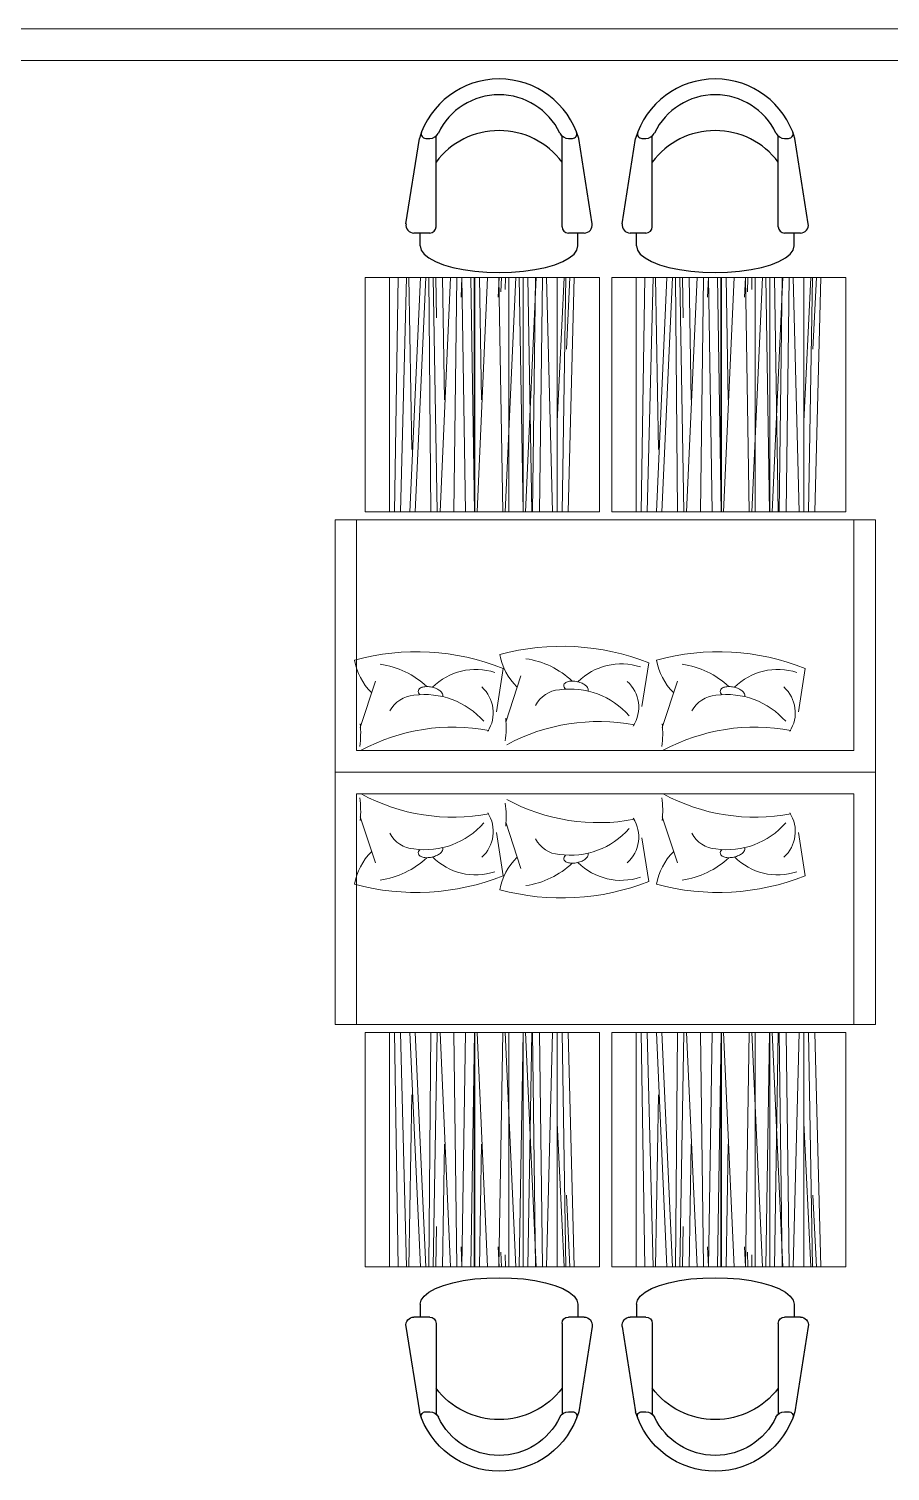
# Model space of a CAD drawing. Header units: millimetres. Extents: x 7703 to 16070, y -6855 to 95.
# Drawn here: x 14534 to 14773.1, y -4560.2 to -4159.9 of the extents above; entities that cross this region are included whole.
import ezdxf

# ---------------------------------------------------------------- set-up
doc = ezdxf.new("R2010")
doc.units = ezdxf.units.MM
doc.layers.add('AHŞAP İNCE', color=7, linetype='Continuous', lineweight=9, true_color=0x433223)
doc.layers.add('Kıtc-014 Elk Tes İşaretler', color=1, linetype='Continuous')
doc.layers.add('TEFRIS', color=9, linetype='Continuous', lineweight=0)
doc.layers.add('TEFRIŞ', color=34, linetype='Continuous', lineweight=20)

# ---------------------------------------------------------------- blocks, each defined once
blk = doc.blocks.new('DFJK')
at = {"color": 22}
for p, q in [((916.55, 2852.5), (920.28, 2876.16)), ((922.03, 2876.16), (923.14, 2876.16)), ((924.89, 2851.66), (924.89, 2876.82)), ((959.89, 2851.66), (959.89, 2876.82)), ((961.64, 2876.16), (962.75, 2876.16)), ((968.23, 2852.5), (964.5, 2876.16)), ((923.14, 2849.91), (918.77, 2849.91)), ((920.52, 2846.34), (920.52, 2849.91)), ((966.02, 2849.91), (961.64, 2849.91)), ((964.27, 2846.34), (964.27, 2849.91))]:
    blk.add_line(p, q, dxfattribs=at)
blk.add_lwpolyline([(920.52, 2846.34), (920.79, 2845.19), (921.59, 2844.06), (922.9, 2843), (924.7, 2842.01), (926.93, 2841.13), (929.54, 2840.38), (932.46, 2839.77), (935.63, 2839.33), (938.97, 2839.06), (942.39, 2838.97), (945.82, 2839.06), (949.15, 2839.33), (952.32, 2839.77), (955.25, 2840.38), (957.86, 2841.13), (960.09, 2842.01), (961.88, 2843), (963.2, 2844.06), (964, 2845.19), (964.27, 2846.34)], dxfattribs=at)
for centre, radius, start, end in [((942.39, 2869.6), 23.07, 16.5303, 163.4697), ((942.39, 2869.6), 18.69, 25.5781, 154.4219), ((942.39, 2856.47), 21.88, 36.8699, 143.1301), ((922.03, 2877.41), 1.25, 158.9982, 270), ((923.14, 2878.81), 2.65, 270, 334.4219), ((961.64, 2878.81), 2.65, 205.5781, 270), ((962.75, 2877.41), 1.25, 270, 21.0018), ((918.77, 2852.15), 2.24, 171.0411, 270), ((923.14, 2851.66), 1.75, 270, 0), ((961.64, 2851.66), 1.75, 180, 270), ((966.02, 2852.15), 2.24, 270, 8.9589)]:
    blk.add_arc(centre, radius, start, end, dxfattribs=at)

msp = doc.modelspace()

# ---------------------------------------------------------------- linework, layer by layer
at = {"layer": 'AHŞAP İNCE'}
for p, q in [((14634.13, -4228.92), (14634.13, -4293.92)), ((14636.54, -4228.92), (14635.49, -4293.92)), ((14638.84, -4228.92), (14637.18, -4293.92)), ((14639.5, -4228.92), (14640.33, -4276.59)), ((14642.67, -4228.92), (14639.73, -4293.92)), ((14644.17, -4228.92), (14641.23, -4293.92)), ((14645.02, -4228.92), (14645.58, -4293.92)), ((14646.24, -4228.92), (14647.33, -4293.92)), ((14646.96, -4228.92), (14647.15, -4240.12)), ((14651.08, -4228.92), (14648.13, -4293.92)), ((14648.82, -4228.92), (14649.4, -4262.89)), ((14652.83, -4228.92), (14652, -4293.92)), ((14654.22, -4228.92), (14653.96, -4234.39)), ((14654.2, -4228.92), (14655.24, -4293.92)), ((14656.67, -4228.92), (14657.72, -4293.92)), ((14657.61, -4228.92), (14657.61, -4279.3)), ((14657.79, -4228.92), (14657.79, -4293.92)), ((14661.35, -4228.92), (14658.41, -4293.92)), ((14659.09, -4228.92), (14659.68, -4262.89)), ((14664.5, -4228.92), (14664.23, -4234.39)), ((14664.47, -4228.92), (14665.52, -4293.92)), ((14665.16, -4228.92), (14665.05, -4232.91)), ((14669.15, -4228.92), (14666.21, -4293.92)), ((14666.27, -4228.92), (14666.22, -4232.2)), ((14667.19, -4228.92), (14667.19, -4293.92)), ((14670.12, -4228.92), (14671.17, -4293.92)), ((14671.24, -4228.92), (14671.24, -4293.92)), ((14674.8, -4228.92), (14671.86, -4293.92)), ((14672.53, -4228.92), (14673.58, -4293.92)), ((14674.67, -4228.92), (14673.84, -4293.92)), ((14676.56, -4228.92), (14675.72, -4293.92)), ((14677.69, -4228.92), (14679.35, -4293.92)), ((14680.63, -4228.92), (14680.63, -4293.92)), ((14682.58, -4228.92), (14680.63, -4268.86)), ((14683.05, -4228.92), (14681.99, -4293.92)), ((14684.15, -4228.92), (14683.19, -4248.79)), ((14685.34, -4228.92), (14683.69, -4293.92)), ((14702.58, -4228.92), (14702.58, -4293.92)), ((14704.99, -4228.92), (14703.94, -4293.92)), ((14707.29, -4228.92), (14705.63, -4293.92)), ((14707.95, -4228.92), (14708.78, -4276.59)), ((14711.12, -4228.92), (14708.18, -4293.92)), ((14712.62, -4228.92), (14709.68, -4293.92)), ((14713.47, -4228.92), (14714.03, -4293.92)), ((14714.69, -4228.92), (14715.78, -4293.92)), ((14715.41, -4228.92), (14715.6, -4240.12)), ((14719.53, -4228.92), (14716.58, -4293.92)), ((14717.27, -4228.92), (14717.85, -4262.89)), ((14721.28, -4228.92), (14720.45, -4293.92)), ((14722.67, -4228.92), (14722.41, -4234.39)), ((14722.65, -4228.92), (14723.69, -4293.92)), ((14725.12, -4228.92), (14726.17, -4293.92)), ((14726.06, -4228.92), (14726.06, -4279.3)), ((14726.25, -4228.92), (14726.25, -4293.92)), ((14729.8, -4228.92), (14726.86, -4293.92)), ((14727.54, -4228.92), (14728.13, -4262.89)), ((14732.95, -4228.92), (14732.68, -4234.39)), ((14732.92, -4228.92), (14733.97, -4293.92)), ((14733.61, -4228.92), (14733.51, -4232.91)), ((14737.6, -4228.92), (14734.66, -4293.92)), ((14734.72, -4228.92), (14734.67, -4232.2)), ((14735.64, -4228.92), (14735.64, -4293.92)), ((14738.57, -4228.92), (14739.62, -4293.92)), ((14739.69, -4228.92), (14739.69, -4293.92)), ((14743.25, -4228.92), (14740.31, -4293.92)), ((14740.98, -4228.92), (14742.03, -4293.92)), ((14743.12, -4228.92), (14742.29, -4293.92)), ((14745.01, -4228.92), (14744.17, -4293.92)), ((14746.14, -4228.92), (14747.81, -4293.92)), ((14749.09, -4228.92), (14749.09, -4293.92)), ((14751.03, -4228.92), (14749.09, -4268.86)), ((14751.5, -4228.92), (14750.44, -4293.92)), ((14752.61, -4228.92), (14751.64, -4248.79)), ((14753.79, -4228.92), (14752.14, -4293.92)), ((14634.13, -4503.43), (14634.13, -4438.43)), ((14636.54, -4503.43), (14635.49, -4438.43)), ((14638.84, -4503.43), (14637.18, -4438.43)), ((14642.67, -4503.43), (14639.73, -4438.43)), ((14644.17, -4503.43), (14641.23, -4438.43)), ((14645.02, -4503.43), (14645.58, -4438.43)), ((14646.24, -4503.43), (14647.33, -4438.43)), ((14651.08, -4503.43), (14648.13, -4438.43)), ((14652.83, -4503.43), (14652, -4438.43)), ((14654.2, -4503.43), (14655.24, -4438.43)), ((14656.67, -4503.43), (14657.72, -4438.43)), ((14657.79, -4503.43), (14657.79, -4438.43)), ((14661.35, -4503.43), (14658.41, -4438.43)), ((14664.47, -4503.43), (14665.52, -4438.43)), ((14669.15, -4503.43), (14666.21, -4438.43)), ((14667.19, -4503.43), (14667.19, -4438.43)), ((14670.12, -4503.43), (14671.17, -4438.43)), ((14671.24, -4503.43), (14671.24, -4438.43)), ((14674.8, -4503.43), (14671.86, -4438.43)), ((14672.53, -4503.43), (14673.58, -4438.43)), ((14674.67, -4503.43), (14673.84, -4438.43)), ((14676.56, -4503.43), (14675.72, -4438.43)), ((14677.69, -4503.43), (14679.35, -4438.43)), ((14680.63, -4503.43), (14680.63, -4438.43)), ((14683.05, -4503.43), (14681.99, -4438.43)), ((14685.34, -4503.43), (14683.69, -4438.43)), ((14702.58, -4503.43), (14702.58, -4438.43)), ((14704.99, -4503.43), (14703.94, -4438.43)), ((14707.29, -4503.43), (14705.63, -4438.43)), ((14711.12, -4503.43), (14708.18, -4438.43)), ((14712.62, -4503.43), (14709.68, -4438.43)), ((14713.47, -4503.43), (14714.03, -4438.43)), ((14714.69, -4503.43), (14715.78, -4438.43)), ((14719.53, -4503.43), (14716.58, -4438.43)), ((14721.28, -4503.43), (14720.45, -4438.43)), ((14722.65, -4503.43), (14723.69, -4438.43)), ((14725.12, -4503.43), (14726.17, -4438.43)), ((14726.25, -4503.43), (14726.25, -4438.43)), ((14729.8, -4503.43), (14726.86, -4438.43)), ((14732.92, -4503.43), (14733.97, -4438.43)), ((14737.6, -4503.43), (14734.66, -4438.43)), ((14735.64, -4503.43), (14735.64, -4438.43)), ((14738.57, -4503.43), (14739.62, -4438.43)), ((14739.69, -4503.43), (14739.69, -4438.43)), ((14743.25, -4503.43), (14740.31, -4438.43)), ((14740.98, -4503.43), (14742.03, -4438.43)), ((14743.12, -4503.43), (14742.29, -4438.43)), ((14745.01, -4503.43), (14744.17, -4438.43)), ((14746.14, -4503.43), (14747.81, -4438.43)), ((14749.09, -4503.43), (14749.09, -4438.43)), ((14751.5, -4503.43), (14750.44, -4438.43)), ((14753.79, -4503.43), (14752.14, -4438.43)), ((14657.61, -4503.43), (14657.61, -4453.05)), ((14726.06, -4503.43), (14726.06, -4453.05)), ((14639.5, -4503.43), (14640.33, -4455.76)), ((14707.95, -4503.43), (14708.78, -4455.76)), ((14682.58, -4503.43), (14680.63, -4463.48)), ((14751.03, -4503.43), (14749.09, -4463.48)), ((14648.82, -4503.43), (14649.4, -4469.46)), ((14659.09, -4503.43), (14659.68, -4469.46)), ((14717.27, -4503.43), (14717.85, -4469.46)), ((14727.54, -4503.43), (14728.13, -4469.46)), ((14684.15, -4503.43), (14683.19, -4483.56)), ((14752.61, -4503.43), (14751.64, -4483.56)), ((14646.96, -4503.43), (14647.15, -4492.23)), ((14715.41, -4503.43), (14715.6, -4492.23)), ((14654.22, -4503.43), (14653.96, -4497.96)), ((14664.5, -4503.43), (14664.23, -4497.96)), ((14722.67, -4503.43), (14722.41, -4497.96)), ((14732.95, -4503.43), (14732.68, -4497.96)), ((14665.16, -4503.43), (14665.05, -4499.43)), ((14666.27, -4503.43), (14666.22, -4500.15)), ((14733.61, -4503.43), (14733.51, -4499.43)), ((14734.72, -4503.43), (14734.67, -4500.15))]:
    msp.add_line(p, q, dxfattribs=at)
at = {"layer": 'Kıtc-014 Elk Tes İşaretler', "lineweight": 20, "ltscale": 0.29}
for p, q in [((14618.98, -4296.17), (14624.98, -4296.17)), ((14762.98, -4296.17), (14768.98, -4296.17)), ((14618.98, -4436.17), (14624.98, -4436.17)), ((14762.98, -4436.17), (14768.98, -4436.17))]:
    msp.add_line(p, q, dxfattribs=at)
msp.add_lwpolyline([(14351.67, -4168.64), (14913.67, -4168.64), (14913.67, -4159.89), (14351.67, -4159.89)], close=True, dxfattribs=at)
for points in [[(14618.98, -4296.17), (14618.98, -4366.17), (14768.98, -4366.17), (14768.98, -4296.17)], [(14624.98, -4296.17), (14624.98, -4360.17), (14762.98, -4360.17), (14762.98, -4296.17)], [(14618.98, -4436.17), (14618.98, -4366.17), (14768.98, -4366.17), (14768.98, -4436.17)], [(14624.98, -4436.17), (14624.98, -4372.17), (14762.98, -4372.17), (14762.98, -4436.17)]]:
    msp.add_lwpolyline(points, dxfattribs=at)
at = {"layer": 'Kıtc-014 Elk Tes İşaretler', "color": 35, "lineweight": 20, "ltscale": 0.29}
for points in [[(14624.98, -4360.17), (14762.98, -4360.17), (14762.98, -4296.17), (14624.98, -4296.17)], [(14624.98, -4372.17), (14762.98, -4372.17), (14762.98, -4436.17), (14624.98, -4436.17)]]:
    msp.add_lwpolyline(points, close=True, dxfattribs=at)
at = {"layer": 'TEFRIS', "color": 251}
for p, q in [((14665.66, -4337.37), (14663.81, -4349.46)), ((14706.05, -4335.84), (14704.19, -4347.93)), ((14749.49, -4337.37), (14747.63, -4349.46)), ((14630.21, -4340.96), (14625.97, -4353.81)), ((14670.6, -4339.43), (14666.36, -4352.28)), ((14714.04, -4340.96), (14709.8, -4353.81)), ((14630.21, -4391.39), (14625.97, -4378.54)), ((14714.04, -4391.39), (14709.8, -4378.54)), ((14665.66, -4394.97), (14663.81, -4382.89)), ((14670.6, -4392.92), (14666.36, -4380.07)), ((14749.49, -4394.97), (14747.63, -4382.89)), ((14706.05, -4396.5), (14704.19, -4384.42))]:
    msp.add_line(p, q, dxfattribs=at)
for points in [[(14645.87, -4342.59, 0.050626), (14644.47, -4342.43, 0.064466), (14643.37, -4342.55, 0.103979), (14642.45, -4342.99, 0.175914), (14642.12, -4343.51, 0.175914), (14642.2, -4344.13, 0.068381), (14642.59, -4344.68, 0.064466)], [(14648.82, -4345.21, 0.053245), (14648.88, -4345.02, 0.175914), (14648.8, -4344.41, 0.103979), (14648.15, -4343.62, 0.064466), (14647.21, -4343.04, 0.050626), (14645.87, -4342.59, 0.050626)], [(14686.26, -4341.07, 0.050626), (14684.86, -4340.9, 0.064466), (14683.76, -4341.02, 0.103979), (14682.83, -4341.47, 0.175914), (14682.5, -4341.99, 0.175914), (14682.58, -4342.6, 0.068381), (14682.97, -4343.15, 0.064466)], [(14689.2, -4343.68, 0.053245), (14689.26, -4343.5, 0.175914), (14689.19, -4342.88, 0.103979), (14688.54, -4342.09, 0.064466), (14687.59, -4341.51, 0.050626), (14686.26, -4341.07, 0.050626)], [(14729.7, -4342.59, 0.050626), (14728.3, -4342.43, 0.064466), (14727.2, -4342.55, 0.103979), (14726.28, -4342.99, 0.175914), (14725.95, -4343.51, 0.175914), (14726.02, -4344.13, 0.068381), (14726.41, -4344.68, 0.064466)], [(14732.65, -4345.21, 0.053245), (14732.71, -4345.02, 0.175914), (14732.63, -4344.41, 0.103979), (14731.98, -4343.62, 0.064466), (14731.04, -4343.04, 0.050626), (14729.7, -4342.59, 0.050626)], [(14645.87, -4389.75, -0.050626), (14644.47, -4389.92, -0.064466), (14643.37, -4389.79, -0.103979), (14642.45, -4389.35, -0.175914), (14642.12, -4388.83, -0.175914), (14642.2, -4388.22, -0.068381), (14642.59, -4387.67, -0.064466)], [(14648.82, -4387.14, -0.053245), (14648.88, -4387.32, -0.175914), (14648.8, -4387.93, -0.103979), (14648.15, -4388.73, -0.064466), (14647.21, -4389.31, -0.050626), (14645.87, -4389.75, -0.050626)], [(14686.26, -4391.28, -0.050626), (14684.86, -4391.45, -0.064466), (14683.76, -4391.32, -0.103979), (14682.83, -4390.88, -0.175914), (14682.5, -4390.36, -0.175914), (14682.58, -4389.75, -0.068381), (14682.97, -4389.19, -0.064466)], [(14689.2, -4388.67, -0.053245), (14689.26, -4388.85, -0.175914), (14689.19, -4389.46, -0.103979), (14688.54, -4390.26, -0.064466), (14687.59, -4390.84, -0.050626), (14686.26, -4391.28, -0.050626)], [(14729.7, -4389.75, -0.050626), (14728.3, -4389.92, -0.064466), (14727.2, -4389.79, -0.103979), (14726.28, -4389.35, -0.175914), (14725.95, -4388.83, -0.175914), (14726.02, -4388.22, -0.068381), (14726.41, -4387.67, -0.064466)], [(14732.65, -4387.14, -0.053245), (14732.71, -4387.32, -0.175914), (14732.63, -4387.93, -0.103979), (14731.98, -4388.73, -0.064466), (14731.04, -4389.31, -0.050626), (14729.7, -4389.75, -0.050626)]]:
    msp.add_lwpolyline(points, format="xyb", dxfattribs=at)
for centre, radius, start, end in [((14641.55, -4398.41), 65.63, 68.4402, 105.1582), ((14681.93, -4396.88), 65.63, 68.4402, 105.1582), ((14680.79, -4330.87), 16.24, 189.4435, 225.8184), ((14668.55, -4358.28), 23.82, 46.8493, 81.8247), ((14725.37, -4398.41), 65.63, 68.4402, 105.1582), ((14640.41, -4332.4), 16.24, 189.4435, 225.8184), ((14628.17, -4359.81), 23.82, 46.8493, 81.8247), ((14658.02, -4354.6), 16.94, 71.6726, 135.0445), ((14698.41, -4353.07), 16.94, 71.6726, 135.0445), ((14724.24, -4332.4), 16.24, 189.4435, 225.8184), ((14712, -4359.81), 23.82, 46.8493, 81.8247), ((14741.85, -4354.6), 16.94, 71.6726, 135.0445), ((14653.32, -4349.69), 9.59, 327.0523, 48.266), ((14693.71, -4348.16), 9.59, 327.0523, 48.266), ((14737.15, -4349.69), 9.59, 327.0523, 48.266), ((14641.43, -4352.94), 8.11, 93.98, 152.5091), ((14643.9, -4366.35), 21.71, 41.1165, 98.025), ((14681.81, -4351.41), 8.11, 93.98, 152.5091), ((14684.28, -4364.82), 21.71, 41.1165, 98.025), ((14725.26, -4352.94), 8.11, 93.98, 152.5091), ((14727.72, -4366.35), 21.71, 41.1165, 98.025), ((14598.21, -4355.2), 27.9, 352.0712, 5.0668), ((14651.7, -4407.13), 53.46, 79.2277, 118.4251), ((14638.59, -4353.67), 27.9, 352.0712, 5.0668), ((14692.08, -4405.6), 53.46, 79.2277, 118.4251), ((14682.04, -4355.2), 27.9, 352.0712, 5.0668), ((14735.53, -4407.13), 53.46, 79.2277, 118.4251), ((14598.21, -4377.14), 27.9, 354.9332, 7.9288), ((14651.7, -4325.21), 53.46, 241.5749, 280.7723), ((14638.59, -4378.67), 27.9, 354.9332, 7.9288), ((14692.08, -4326.74), 53.46, 241.5749, 280.7723), ((14682.04, -4377.14), 27.9, 354.9332, 7.9288), ((14735.53, -4325.21), 53.46, 241.5749, 280.7723), ((14653.32, -4382.66), 9.59, 311.734, 32.9477), ((14693.71, -4384.19), 9.59, 311.734, 32.9477), ((14737.15, -4382.66), 9.59, 311.734, 32.9477), ((14643.9, -4366), 21.71, 261.975, 318.8835), ((14684.28, -4367.52), 21.71, 261.975, 318.8835), ((14727.72, -4366), 21.71, 261.975, 318.8835), ((14641.43, -4379.41), 8.11, 207.4909, 266.02), ((14681.81, -4380.94), 8.11, 207.4909, 266.02), ((14725.26, -4379.41), 8.11, 207.4909, 266.02), ((14640.41, -4399.95), 16.24, 134.1816, 170.5565), ((14628.17, -4372.54), 23.82, 278.1753, 313.1507), ((14658.02, -4377.74), 16.94, 224.9555, 288.3274), ((14680.79, -4401.47), 16.24, 134.1816, 170.5565), ((14724.24, -4399.95), 16.24, 134.1816, 170.5565), ((14712, -4372.54), 23.82, 278.1753, 313.1507), ((14741.85, -4377.74), 16.94, 224.9555, 288.3274), ((14641.55, -4333.94), 65.63, 254.8418, 291.5598), ((14668.55, -4374.07), 23.82, 278.1753, 313.1507), ((14698.41, -4379.27), 16.94, 224.9555, 288.3274), ((14725.37, -4333.94), 65.63, 254.8418, 291.5598), ((14681.93, -4335.47), 65.63, 254.8418, 291.5598)]:
    msp.add_arc(centre, radius, start, end, dxfattribs=at)
at = {"layer": 'TEFRIŞ', "ltscale": 25}
for points in [[(14627.36, -4293.92), (14627.36, -4228.92), (14692.36, -4228.92), (14692.36, -4293.92)], [(14695.81, -4293.92), (14695.81, -4228.92), (14760.81, -4228.92), (14760.81, -4293.92)], [(14627.36, -4438.43), (14627.36, -4503.43), (14692.36, -4503.43), (14692.36, -4438.43)], [(14695.81, -4438.43), (14695.81, -4503.43), (14760.81, -4503.43), (14760.81, -4438.43)]]:
    msp.add_lwpolyline(points, close=True, dxfattribs=at)

# ---------------------------------------------------------------- block references
for p in [(13722.13, -7066.47), (13782.13, -7066.47)]:
    msp.add_blockref('DFJK', p)
at = {"xscale": -1, "rotation": 180}
for p in [(13722.13, -1667.51), (13782.13, -1667.51)]:
    msp.add_blockref('DFJK', p, dxfattribs=at)

doc.saveas('drawing.dxf')
